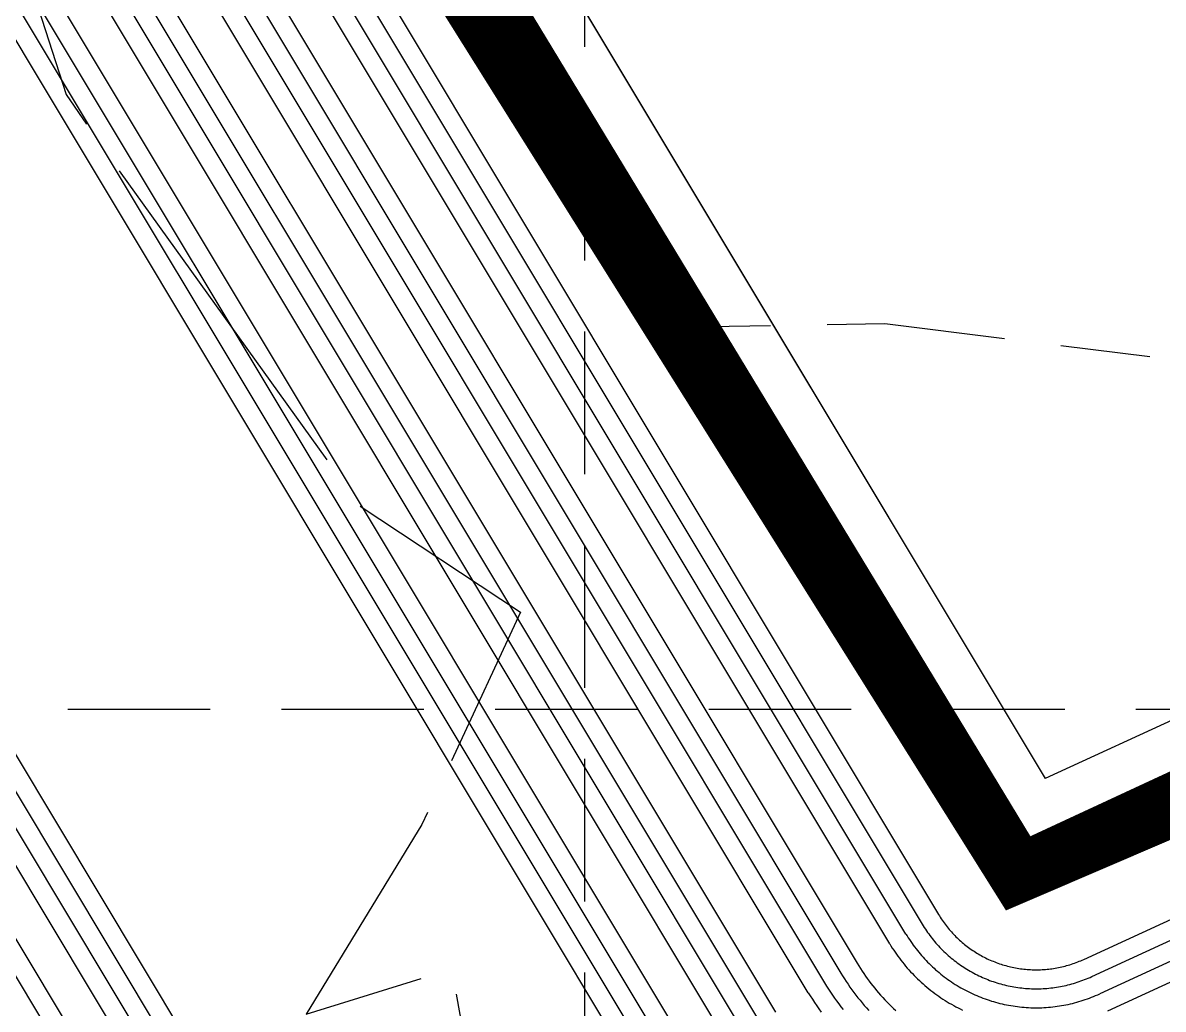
# Model space of a CAD drawing. Header units: inches. Extents: x 2439273 to 2445077, y 7048639 to 7057917.
# Drawn here: x 2442925.3 to 2443165.5, y 7055241.4 to 7055449.2 of the extents above; entities that cross this region are included whole.
import ezdxf

# ---------------------------------------------------------------- set-up
doc = ezdxf.new("R2010")
doc.units = ezdxf.units.IN
doc.header["$LTSCALE"] = 300
doc.header["$MEASUREMENT"] = 0
for name, pattern in [('DASHED', [0.29, 0.25, -0.04]), ('DASHEDX2', [0.165, 0.125, -0.04]), ('HIDDEN', [0.375, 0.25, -0.125]), ('PHANTOM', [4.25, 3.5, -0.15, 0.15, -0.15, 0.15, -0.15])]:
    doc.linetypes.add(name, pattern=pattern)
for name, color, linetype in [('BOUNDARY', 24, 'PHANTOM'), ('DRAINAGE_AREA', 250, 'DASHEDX2'), ('EC', 43, 'DASHEDX2'), ('GRID', 254, 'HIDDEN'), ('LIMITS OF DISTURBANCE', 1, 'HIDDEN'), ('new', 3, 'Continuous'), ('PC', 43, 'DASHEDX2')]:
    doc.layers.add(name, color=color, linetype=linetype)

msp = doc.modelspace()

# ---------------------------------------------------------------- linework, layer by layer
at = {"layer": 'BOUNDARY', "color": 7, "linetype": 'Continuous', "flags": 128}
msp.add_lwpolyline([(2442876.18, 7055168.29), (2442523.23, 7055757.19), (2442523.23, 7055757.19, 0.076861), (2442876.71, 7055729.81), (2442876.71, 7055729.81), (2443140.66, 7055289.99)], format="xyb", dxfattribs=at)
for points in [[(2442876.71, 7055729.81), (2443140.66, 7055289.99)], [(2441748.83, 7054649.57), (2442955.13, 7052964.89), (2442981.84, 7052986.15), (2442978.99, 7053079.08), (2443104.99, 7053084.19), (2443124.07, 7053099.39), (2443545.95, 7053500.83), (2443498.64, 7053611.71), (2443514.01, 7053763.96), (2443611.84, 7054000.9), (2443936.29, 7054219.1), (2444200.97, 7054649.75), (2444283.17, 7055046.25), (2444151.98, 7055473.57), (2444011.63, 7055690.75), (2443140.66, 7055289.99)], [(2441748.83, 7054649.57), (2442955.13, 7052964.89), (2442981.84, 7052986.15), (2442978.99, 7053079.08), (2443104.99, 7053084.19), (2443124.07, 7053099.39), (2443545.95, 7053500.83), (2443498.64, 7053611.71), (2443514.01, 7053763.96), (2443611.84, 7054000.9), (2443936.29, 7054219.1), (2444200.97, 7054649.75), (2444283.17, 7055046.25), (2444151.98, 7055473.57), (2444011.63, 7055690.75), (2443140.66, 7055289.99)]]:
    msp.add_lwpolyline(points, dxfattribs=at)
at = {"layer": 'DRAINAGE_AREA', "color": 7, "linetype": 'DASHED', "const_width": 12, "flags": 128}
msp.add_lwpolyline([(2443106.66, 7052755.35), (2443096.8, 7052982.69), (2443073, 7053091.07), (2443087.96, 7053145.28), (2443138.25, 7053196.62), (2443245.64, 7053250.43), (2443396.74, 7053396.94), (2443402.06, 7053410.98), (2443400.1, 7053435.17), (2443361.75, 7053581.78), (2443355.66, 7053626.05), (2443360.45, 7053690.9), (2443396.83, 7053883.3), (2443421.37, 7054049.31), (2443414.77, 7054126.49), (2443427.59, 7054140.78), (2443497.6, 7054080.11), (2443546.45, 7054074.82), (2443599.67, 7054089.86), (2443685.52, 7054148.73), (2443804.94, 7054275.14), (2443922.68, 7054400.33), (2443990.83, 7054505.4), (2444058.57, 7054642.79), (2444106.47, 7054805.37), (2444125.27, 7054960.81), (2444123.2, 7055116.72), (2444064.64, 7055322.88), (2444010.18, 7055463.55), (2443984.7, 7055528.55), (2443959.04, 7055566.29), (2443932.51, 7055584.7), (2443905.48, 7055590.74), (2443851.57, 7055589.55), (2443765.99, 7055561.71), (2443663.38, 7055510.99), (2443526.32, 7055444.97), (2443425.34, 7055399.43), (2443302.28, 7055347.44), (2443212.92, 7055306.2), (2443135.2, 7055270.14), (2442881.65, 7055688.23), (2442876.71, 7055729.81), (2442799.41, 7055726.7), (2442738.04, 7055727.32), (2442685.42, 7055731.26), (2442624.65, 7055737.58), (2442572.25, 7055746.95), (2442523.23, 7055757.19), (2442430.32, 7055787.75), (2442371.93, 7055810.61), (2442291.41, 7055853.15), (2442173.1, 7055922.06), (2442058.06, 7055991.09), (2441727.23, 7056189.12), (2441528.98, 7056300.85), (2441427.34, 7056352.17), (2441386.01, 7056367.81), (2441347.42, 7056379.61), (2441243.61, 7056401.56), (2441166.77, 7056414.97), (2441045.88, 7056423.53), (2440971.8, 7056416.89), (2440887.42, 7056397.1), (2440803.2, 7056370.56), (2440808.87, 7056305.65), (2440829.52, 7056148.48), (2440839.18, 7056106.98), (2440849.31, 7056074.16), (2440863.85, 7056044.5), (2440887.71, 7056006.48), (2440936.05, 7055957.6), (2441004.91, 7055891.69), (2441064.92, 7055847.87)], dxfattribs=at)
at = {"layer": 'EC', "color": 43, "linetype": 'DASHED', "flags": 128}
msp.add_lwpolyline([(2442881.96, 7055573.21), (2442879.1, 7055531.43), (2442927.59, 7055455.25), (2442934.38, 7055434.1), (2442941.96, 7055423.03), (2442996.24, 7055347.46), (2443030.13, 7055325.05), (2443009.32, 7055280.28), (2442984.94, 7055240.37), (2443015.54, 7055249.83), (2443019.33, 7055229.64), (2443061.22, 7055172.89)], dxfattribs=at)
at = {"layer": 'EC', "color": 43, "linetype": 'DASHEDX2', "flags": 128}
msp.add_lwpolyline([(2443007.18, 7055525.58), (2442990.73, 7055511.1), (2443002.43, 7055474.68), (2443054.8, 7055398.2), (2443059.1, 7055392.2), (2443069.73, 7055385.18), (2443106.89, 7055385.81), (2443162.67, 7055378.89)], dxfattribs=at)
at = {"layer": 'GRID', "linetype": 'HIDDEN', "ltscale": 0.4}
for p, q in [((2443043.63, 7049369.12), (2443043.63, 7057765.42)), ((2439424.76, 7055304.59), (2444925.44, 7055304.59))]:
    msp.add_line(p, q, dxfattribs=at)
at = {"layer": 'LIMITS OF DISTURBANCE', "linetype": 'HIDDEN', "const_width": 10, "flags": 128}
msp.add_lwpolyline([(2442886.99, 7052945.51), (2442895.43, 7053179.56), (2442913.36, 7053306.08), (2442998.8, 7053329.28), (2443093.73, 7053267.07), (2443296.25, 7053331.38), (2443338.44, 7053257.58), (2443392.24, 7053315.57), (2443340.55, 7053361.96), (2443447.09, 7053414.68), (2443517.82, 7053314.09), (2443574.97, 7053356.59), (2443489.91, 7053468.17), (2443446.06, 7053438.95), (2443383.6, 7053614.29), (2443418.05, 7053884.17), (2443327.03, 7054031.84), (2443323.07, 7054052.94), (2443416.73, 7054128.1), (2443524.9, 7054050.3), (2443573.71, 7054048.98), (2443787.41, 7054200.62), (2444024.68, 7054478.24), (2444110.5, 7054653.51), (2444155.29, 7054902.89), (2444160.77, 7055069.77), (2444147.31, 7055200.65), (2444077.57, 7055450.67), (2443950.4, 7055673.72), (2443333.94, 7055400.63), (2443359.36, 7055365.05), (2443134.35, 7055268.48), (2442886.46, 7055663.65), (2442672.88, 7055635.7), (2442663.99, 7055558.19), (2442899.02, 7055169.89), (2442892.76, 7055099.78), (2442914.05, 7055045.94), (2443178.35, 7054615.25), (2442985.45, 7054501.31), (2442726.73, 7054920.14), (2442733.57, 7054854.12), (2442852.43, 7053970.46), (2442450.39, 7053675.08), (2441832.15, 7054504.96), (2441778.69, 7054488.78), (2441880.34, 7054326.59), (2442122.98, 7053975.48), (2442344.49, 7053665.13), (2442528.89, 7053430.2), (2442805.16, 7053043.91), (2442834.55, 7052997.62)], close=True, dxfattribs=at)
at = {"layer": 'new', "color": 3, "linetype": 'PHANTOM', "flags": 128}
msp.add_lwpolyline([(2442876.18, 7055168.29), (2442523.23, 7055757.19), (2442523.23, 7055757.19, 0.076861), (2442876.71, 7055729.81), (2442876.71, 7055729.81), (2443140.66, 7055289.99)], format="xyb", dxfattribs=at)
msp.add_lwpolyline([(2441748.83, 7054649.57), (2442955.13, 7052964.89), (2442981.84, 7052986.15), (2442978.99, 7053079.08), (2443104.99, 7053084.19), (2443124.07, 7053099.39), (2443545.95, 7053500.83), (2443498.64, 7053611.71), (2443514.01, 7053763.96), (2443611.84, 7054000.9), (2443936.29, 7054219.1), (2444200.97, 7054649.75), (2444283.17, 7055046.25), (2444151.98, 7055473.57), (2444011.63, 7055690.75), (2443140.66, 7055289.99)], dxfattribs=at)
at = {"layer": 'PC', "color": 24, "linetype": 'Continuous', "flags": 128}
for points in [[(2442910.43, 7055599.78), (2443114.76, 7055259.3)], [(2442913.86, 7055601.84), (2443118.19, 7055261.36)], [(2443111.33, 7055257.24), (2442907, 7055597.72)], [(2443107.9, 7055255.18), (2442903.57, 7055595.66)], [(2442896.71, 7055591.54), (2443101.04, 7055251.07)], [(2442893.28, 7055589.49), (2443097.61, 7055249.01)], [(2443090.75, 7055244.89), (2442886.42, 7055585.37)], [(2442889.85, 7055587.43), (2443094.19, 7055246.94)], [(2443083.89, 7055240.78), (2442879.56, 7055581.25)], [(2442876.13, 7055579.19), (2443080.46, 7055238.72)], [(2442872.7, 7055577.14), (2443077.03, 7055236.66)], [(2443073.6, 7055234.6), (2442869.27, 7055575.08)], [(2442862.41, 7055570.96), (2443066.74, 7055230.49)], [(2443063.31, 7055228.43), (2442858.98, 7055568.9)], [(2442968.52, 7055220.42), (2442761.2, 7055566.32)], [(2442855.55, 7055566.84), (2443059.88, 7055226.37)], [(2442965.09, 7055218.36), (2442757.77, 7055564.26)], [(2442852.12, 7055564.79), (2443056.45, 7055224.31)], [(2442754.34, 7055562.21), (2442961.66, 7055216.3)], [(2442958.22, 7055214.25), (2442750.91, 7055560.15)], [(2442948.8, 7055206.63), (2442740.62, 7055553.98)], [(2442744.05, 7055556.04), (2442952.23, 7055208.68)], [(2443148.8, 7055251.91), (2443756.71, 7055531.63)], [(2443150.47, 7055248.27), (2443759.81, 7055528.65)], [(2443762.89, 7055525.66), (2443152.14, 7055244.64)], [(2443765.98, 7055522.69), (2443153.81, 7055241.01)], [(2443118.19, 7055261.36), (2443118.37, 7055261.06), (2443118.56, 7055260.76), (2443118.75, 7055260.47), (2443118.94, 7055260.18), (2443119.14, 7055259.89), (2443119.35, 7055259.6), (2443119.56, 7055259.32), (2443119.77, 7055259.04), (2443119.98, 7055258.77), (2443120.2, 7055258.49), (2443120.43, 7055258.22), (2443120.66, 7055257.96), (2443120.89, 7055257.7), (2443121.13, 7055257.44), (2443121.37, 7055257.18), (2443121.61, 7055256.93), (2443121.86, 7055256.68), (2443122.11, 7055256.43), (2443122.36, 7055256.19), (2443122.62, 7055255.95), (2443122.88, 7055255.72), (2443123.14, 7055255.49), (2443123.41, 7055255.26), (2443123.68, 7055255.04), (2443123.96, 7055254.82), (2443124.24, 7055254.61), (2443124.52, 7055254.4), (2443124.8, 7055254.19), (2443125.09, 7055253.99), (2443125.38, 7055253.79), (2443125.67, 7055253.6), (2443125.96, 7055253.41), (2443126.26, 7055253.22), (2443126.56, 7055253.04), (2443126.87, 7055252.87), (2443127.17, 7055252.7), (2443127.48, 7055252.53), (2443127.79, 7055252.37), (2443128.1, 7055252.21), (2443128.42, 7055252.05), (2443128.74, 7055251.9), (2443129.06, 7055251.76), (2443129.38, 7055251.62), (2443129.7, 7055251.49), (2443130.03, 7055251.36), (2443130.36, 7055251.23), (2443130.69, 7055251.11), (2443131.02, 7055250.99), (2443131.35, 7055250.88), (2443131.68, 7055250.78), (2443132.02, 7055250.68), (2443132.36, 7055250.58), (2443132.7, 7055250.49), (2443133.04, 7055250.4), (2443133.38, 7055250.32), (2443133.72, 7055250.25), (2443134.06, 7055250.17), (2443134.41, 7055250.11), (2443134.75, 7055250.05), (2443135.1, 7055249.99), (2443135.45, 7055249.94), (2443135.79, 7055249.89), (2443136.14, 7055249.85), (2443136.49, 7055249.82), (2443136.84, 7055249.79), (2443137.19, 7055249.76), (2443137.54, 7055249.74), (2443137.89, 7055249.73), (2443138.24, 7055249.72), (2443138.59, 7055249.71), (2443138.94, 7055249.71), (2443139.29, 7055249.72), (2443139.64, 7055249.73), (2443140, 7055249.74), (2443140.35, 7055249.76), (2443140.7, 7055249.79), (2443141.04, 7055249.82), (2443141.39, 7055249.85), (2443141.74, 7055249.89), (2443142.09, 7055249.94), (2443142.44, 7055249.99), (2443142.78, 7055250.05), (2443143.13, 7055250.11), (2443143.47, 7055250.18), (2443143.82, 7055250.25), (2443144.16, 7055250.32), (2443144.5, 7055250.4), (2443144.84, 7055250.49), (2443145.18, 7055250.58), (2443145.52, 7055250.68), (2443145.85, 7055250.78), (2443146.19, 7055250.89), (2443146.52, 7055251), (2443146.85, 7055251.11), (2443147.18, 7055251.23), (2443147.51, 7055251.36), (2443147.83, 7055251.49), (2443148.16, 7055251.62), (2443148.48, 7055251.76), (2443148.8, 7055251.91)], [(2443114.76, 7055259.3), (2443114.97, 7055258.95), (2443115.19, 7055258.61), (2443115.41, 7055258.26), (2443115.64, 7055257.92), (2443115.87, 7055257.59), (2443116.11, 7055257.25), (2443116.35, 7055256.92), (2443116.6, 7055256.6), (2443116.85, 7055256.28), (2443117.11, 7055255.96), (2443117.37, 7055255.64), (2443117.64, 7055255.33), (2443117.91, 7055255.03), (2443118.19, 7055254.72), (2443118.47, 7055254.42), (2443118.75, 7055254.13), (2443119.04, 7055253.84), (2443119.33, 7055253.55), (2443119.63, 7055253.27), (2443119.93, 7055252.99), (2443120.23, 7055252.72), (2443120.54, 7055252.45), (2443120.85, 7055252.19), (2443121.17, 7055251.93), (2443121.49, 7055251.67), (2443121.81, 7055251.42), (2443122.14, 7055251.18), (2443122.47, 7055250.94), (2443122.81, 7055250.7), (2443123.15, 7055250.47), (2443123.49, 7055250.25), (2443123.83, 7055250.02), (2443124.18, 7055249.81), (2443124.53, 7055249.6), (2443124.88, 7055249.39), (2443125.24, 7055249.19), (2443125.6, 7055249), (2443125.96, 7055248.81), (2443126.33, 7055248.62), (2443126.7, 7055248.44), (2443127.07, 7055248.27), (2443127.44, 7055248.1), (2443127.81, 7055247.94), (2443128.19, 7055247.78), (2443128.57, 7055247.63), (2443128.95, 7055247.48), (2443129.34, 7055247.34), (2443129.73, 7055247.21), (2443130.11, 7055247.08), (2443130.5, 7055246.96), (2443130.9, 7055246.84), (2443131.29, 7055246.73), (2443131.68, 7055246.62), (2443132.08, 7055246.52), (2443132.48, 7055246.42), (2443132.88, 7055246.34), (2443133.28, 7055246.25), (2443133.68, 7055246.17), (2443134.08, 7055246.1), (2443134.49, 7055246.04), (2443134.89, 7055245.98), (2443135.3, 7055245.92), (2443135.71, 7055245.88), (2443136.11, 7055245.84), (2443136.52, 7055245.8), (2443136.93, 7055245.77), (2443137.34, 7055245.75), (2443137.75, 7055245.73), (2443138.15, 7055245.72), (2443138.56, 7055245.71), (2443138.97, 7055245.71), (2443139.38, 7055245.72), (2443139.79, 7055245.73), (2443140.2, 7055245.75), (2443140.61, 7055245.77), (2443141.02, 7055245.8), (2443141.42, 7055245.84), (2443141.83, 7055245.88), (2443142.24, 7055245.93), (2443142.64, 7055245.98), (2443143.05, 7055246.04), (2443143.45, 7055246.1), (2443143.86, 7055246.18), (2443144.26, 7055246.25), (2443144.66, 7055246.34), (2443145.06, 7055246.43), (2443145.46, 7055246.52), (2443145.85, 7055246.62), (2443146.25, 7055246.73), (2443146.64, 7055246.84), (2443147.03, 7055246.96), (2443147.42, 7055247.08), (2443147.81, 7055247.21), (2443148.2, 7055247.35), (2443148.58, 7055247.49), (2443148.96, 7055247.63), (2443149.34, 7055247.78), (2443149.72, 7055247.94), (2443150.1, 7055248.1), (2443150.47, 7055248.27)], [(2443111.33, 7055257.24), (2443111.57, 7055256.84), (2443111.82, 7055256.45), (2443112.08, 7055256.06), (2443112.34, 7055255.67), (2443112.6, 7055255.28), (2443112.87, 7055254.9), (2443113.15, 7055254.53), (2443113.44, 7055254.15), (2443113.72, 7055253.79), (2443114.02, 7055253.42), (2443114.32, 7055253.06), (2443114.62, 7055252.71), (2443114.93, 7055252.36), (2443115.25, 7055252.01), (2443115.57, 7055251.67), (2443115.89, 7055251.33), (2443116.22, 7055251), (2443116.55, 7055250.67), (2443116.89, 7055250.35), (2443117.24, 7055250.03), (2443117.58, 7055249.72), (2443117.94, 7055249.42), (2443118.29, 7055249.11), (2443118.66, 7055248.82), (2443119.02, 7055248.53), (2443119.39, 7055248.24), (2443119.77, 7055247.96), (2443120.14, 7055247.68), (2443120.53, 7055247.42), (2443120.91, 7055247.15), (2443121.3, 7055246.89), (2443121.7, 7055246.64), (2443122.09, 7055246.39), (2443122.5, 7055246.15), (2443122.9, 7055245.92), (2443123.31, 7055245.69), (2443123.72, 7055245.47), (2443124.13, 7055245.25), (2443124.55, 7055245.04), (2443124.97, 7055244.84), (2443125.4, 7055244.64), (2443125.82, 7055244.44), (2443126.25, 7055244.26), (2443126.68, 7055244.08), (2443127.12, 7055243.91), (2443127.55, 7055243.74), (2443127.99, 7055243.58), (2443128.43, 7055243.42), (2443128.88, 7055243.28), (2443129.32, 7055243.13), (2443129.77, 7055243), (2443130.22, 7055242.87), (2443130.67, 7055242.75), (2443131.13, 7055242.63), (2443131.58, 7055242.53), (2443132.04, 7055242.42), (2443132.5, 7055242.33), (2443132.95, 7055242.24), (2443133.42, 7055242.16), (2443133.88, 7055242.09), (2443134.34, 7055242.02), (2443134.8, 7055241.96), (2443135.27, 7055241.9), (2443135.73, 7055241.85), (2443136.2, 7055241.81), (2443136.67, 7055241.78), (2443137.13, 7055241.75), (2443137.6, 7055241.73), (2443138.07, 7055241.72), (2443138.53, 7055241.71), (2443139, 7055241.71), (2443139.47, 7055241.72), (2443139.94, 7055241.73), (2443140.4, 7055241.75), (2443140.87, 7055241.78), (2443141.34, 7055241.81), (2443141.8, 7055241.85), (2443142.27, 7055241.9), (2443142.73, 7055241.96), (2443143.2, 7055242.02), (2443143.66, 7055242.09), (2443144.12, 7055242.16), (2443144.58, 7055242.24), (2443145.04, 7055242.33), (2443145.5, 7055242.43), (2443145.96, 7055242.53), (2443146.41, 7055242.64), (2443146.86, 7055242.75), (2443147.32, 7055242.87), (2443147.77, 7055243), (2443148.21, 7055243.14), (2443148.66, 7055243.28), (2443149.1, 7055243.43), (2443149.54, 7055243.58), (2443149.98, 7055243.74), (2443150.42, 7055243.91), (2443150.85, 7055244.08), (2443151.29, 7055244.26), (2443151.72, 7055244.45), (2443152.14, 7055244.64)], [(2443107.9, 7055255.18), (2443108.17, 7055254.74), (2443108.45, 7055254.29), (2443108.74, 7055253.85), (2443109.03, 7055253.41), (2443109.33, 7055252.98), (2443109.64, 7055252.55), (2443109.95, 7055252.13), (2443110.27, 7055251.71), (2443110.59, 7055251.3), (2443110.92, 7055250.89), (2443111.26, 7055250.48), (2443111.6, 7055250.08), (2443111.95, 7055249.69), (2443112.31, 7055249.3), (2443112.67, 7055248.92), (2443113.03, 7055248.54), (2443113.4, 7055248.16), (2443113.78, 7055247.79), (2443114.16, 7055247.43), (2443114.55, 7055247.08), (2443114.94, 7055246.72), (2443115.33, 7055246.38), (2443115.74, 7055246.04), (2443116.14, 7055245.71), (2443116.55, 7055245.38), (2443116.97, 7055245.06), (2443117.39, 7055244.74), (2443117.82, 7055244.43), (2443118.25, 7055244.13), (2443118.68, 7055243.83), (2443119.12, 7055243.54), (2443119.56, 7055243.26), (2443120.01, 7055242.98), (2443120.46, 7055242.71), (2443120.92, 7055242.45), (2443121.38, 7055242.19), (2443121.84, 7055241.94), (2443122.3, 7055241.69), (2443122.77, 7055241.46), (2443123.25, 7055241.23)], [(2443097.61, 7055249.01), (2443097.97, 7055248.41), (2443098.35, 7055247.82), (2443098.73, 7055247.23), (2443099.12, 7055246.65), (2443099.52, 7055246.07), (2443099.93, 7055245.5), (2443100.35, 7055244.94), (2443100.77, 7055244.38), (2443101.2, 7055243.83), (2443101.64, 7055243.28), (2443102.09, 7055242.74), (2443102.55, 7055242.21), (2443103.01, 7055241.68), (2443103.49, 7055241.16)], [(2443101.04, 7055251.07), (2443101.37, 7055250.52), (2443101.72, 7055249.98), (2443102.07, 7055249.44), (2443102.43, 7055248.9), (2443102.79, 7055248.37), (2443103.17, 7055247.85), (2443103.55, 7055247.33), (2443103.94, 7055246.82), (2443104.33, 7055246.32), (2443104.74, 7055245.82), (2443105.15, 7055245.32), (2443105.57, 7055244.83), (2443105.99, 7055244.35), (2443106.43, 7055243.87), (2443106.86, 7055243.41), (2443107.31, 7055242.94), (2443107.76, 7055242.49), (2443108.22, 7055242.04), (2443108.69, 7055241.59), (2443109.16, 7055241.16)], [(2443094.19, 7055246.94), (2443094.58, 7055246.29), (2443094.99, 7055245.65), (2443095.4, 7055245.01), (2443095.83, 7055244.38), (2443096.26, 7055243.75), (2443096.7, 7055243.14), (2443097.15, 7055242.52), (2443097.61, 7055241.92), (2443098.08, 7055241.32)], [(2443090.75, 7055244.89), (2443091.17, 7055244.19), (2443091.61, 7055243.5), (2443092.06, 7055242.82), (2443092.51, 7055242.14), (2443092.98, 7055241.46), (2443093.46, 7055240.8)]]:
    msp.add_lwpolyline(points, dxfattribs=at)

doc.saveas('drawing.dxf')
